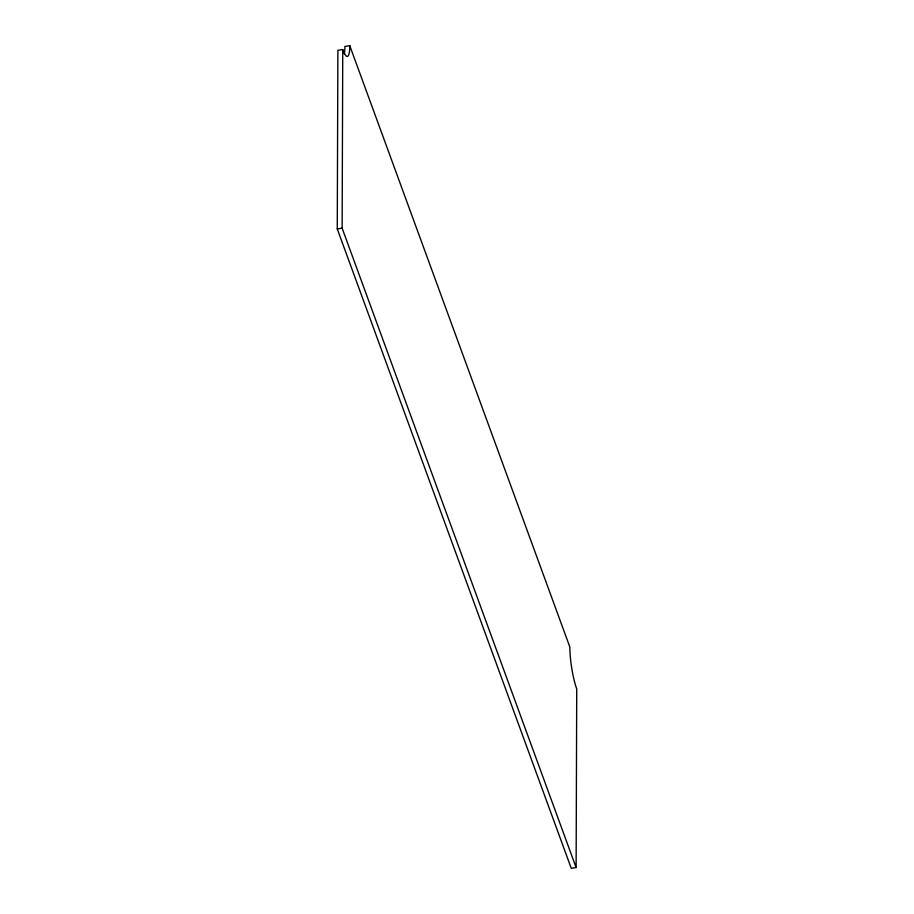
<?xml version="1.0" encoding="UTF-8"?>
<svg xmlns="http://www.w3.org/2000/svg" width="914" height="914" viewBox="0 0 914 914"><rect width="100%" height="100%" fill="white"/><g stroke="black" fill="none" stroke-linecap="round" stroke-linejoin="round"><path stroke-width="1.37" d="M337.266 228.934L337.883 50.304L342.75 49.562A30.013 5.335 81.3 0 0 349.776 45.7L569.868 647.123A30.013 5.335 81.3 0 0 576.734 688.928L576.117 867.557L571.25 868.3L337.266 228.934L342.133 228.192L576.117 867.557M342.133 228.192L342.75 49.562M349.776 45.7L344.909 46.443A30.013 5.335 81.3 0 1 344.349 53.732"/></g></svg>
